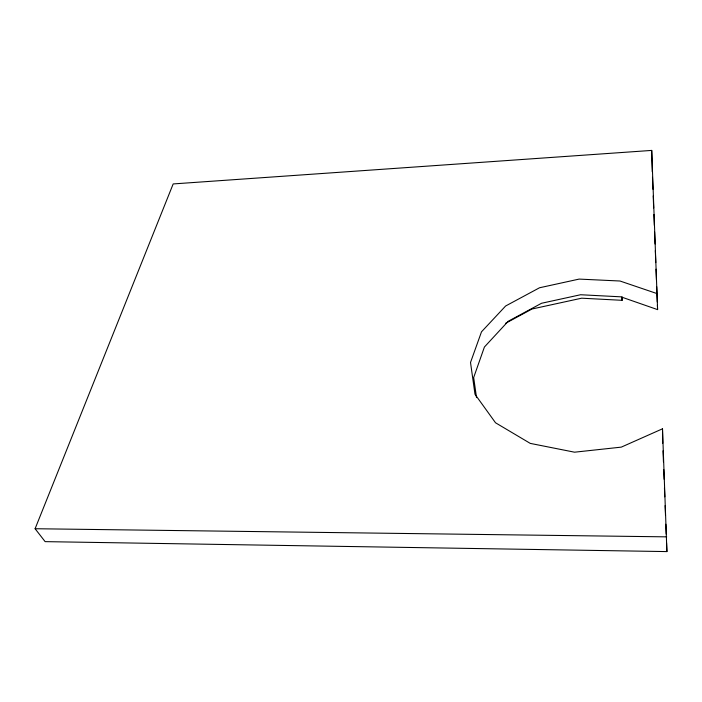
<?xml version="1.0" encoding="UTF-8"?>
<svg xmlns="http://www.w3.org/2000/svg" width="702" height="702" viewBox="0 0 702 702"><rect width="100%" height="100%" fill="white"/><g stroke="black" fill="none" stroke-linecap="round" stroke-linejoin="round"><path stroke-width="1.05" d="M657.265 293.673L619.989 281.011L579.141 279.089L539.522 287.767L505.633 305.993L481.493 331.827L470.516 362.478L474.991 394.261L495.524 422.779L530.264 443.392L574.543 452.193L621.288 447.13L662.495 428.817L666.9 551.588L45.13 541.637L35.1 528.729L173.183 183.933L651.71 150.412L657.59 309.617L620.858 296.823L580.589 294.743L541.54 303.264L508.16 321.323L484.415 347.016L473.666 377.544L476.518 397.613M505.475 323.359L532.002 309.012L581.668 298.192L622.121 300.316L622.086 297.043M35.1 528.729L666.681 536.854M621.946 297.043L622.121 300.316M652.281 171.841L651.71 150.412M652.491 177.308L652.957 189.329M653.211 195.893L653.667 207.924M653.922 214.487L654.343 225.421M654.597 231.976L655.063 244.006M655.317 250.57L655.773 262.601M656.028 269.156L656.449 280.089M656.703 286.653L657.291 301.965M657.414 305.238L657.59 309.617M663.021 450.833L663.443 461.784M663.741 469.454L664.118 479.308M664.452 488.074L664.794 496.832M665.127 505.598L665.505 515.452M665.847 524.21L666.224 534.073M666.567 542.83L666.9 551.588M662.495 428.817L662.749 443.234"/></g></svg>
